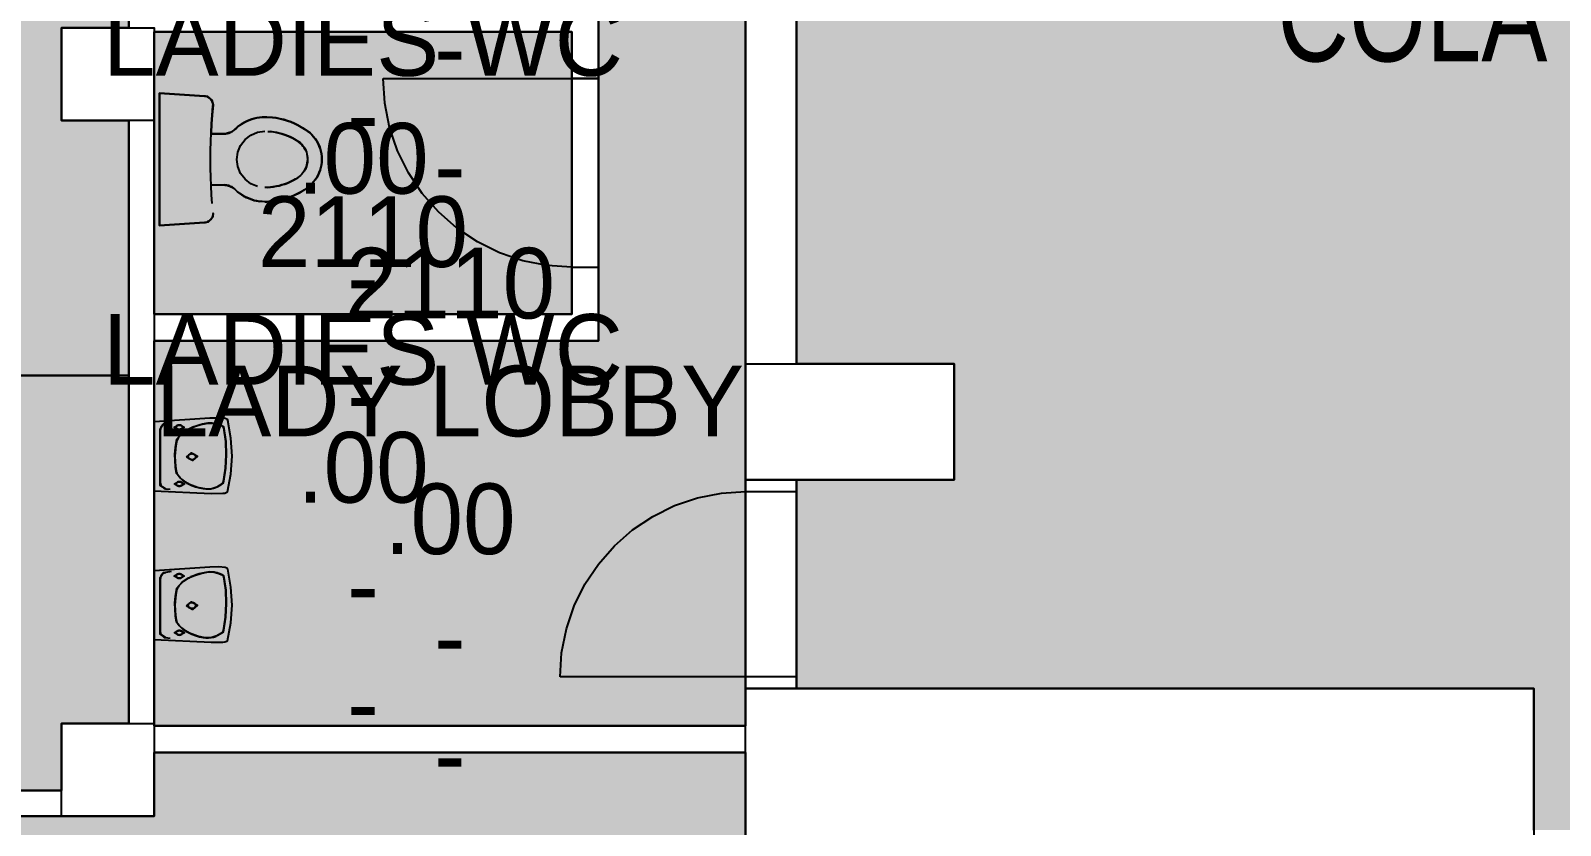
# Model space of a CAD drawing. Extents: x 301721 to 487446, y -38404 to 51035.
# Drawn here: x 316338 to 322935, y -6375 to -2947 of the extents above; entities that cross this region are included whole.
import ezdxf

# ---------------------------------------------------------------- set-up
doc = ezdxf.new("R2010")
doc.units = 0
doc.header["$MEASUREMENT"] = 0
for name, color, linetype in [('DR', 8, 'CONTINUOUS'), ('GROS$', 1, 'CONTINUOUS'), ('HL-TMP', 7, 'CONTINUOUS'), ('RM', 4, 'CONTINUOUS'), ('RM$', 5, 'CONTINUOUS'), ('RM$TXT', 5, 'CONTINUOUS'), ('SHOPFITTING', 4, 'CONTINUOUS'), ('TEXT', 7, 'CONTINUOUS'), ('WA_EXT', 7, 'CONTINUOUS')]:
    doc.layers.add(name, color=color, linetype=linetype)

msp = doc.modelspace()

# ---------------------------------------------------------------- hatches: boundary and pattern name
at = {"layer": 'HL-TMP', "linetype": 'Continuous', "true_color": 0xff6633}
h = msp.add_hatch(color=30, dxfattribs=at)
h.paths.add_polyline_path([(449876.4, 22165.1), (449971.4, 22165.1), (449971.4, 22565.1), (445871.4, 22565.1), (445871.4, 22165.1), (445471.4, 22165.1), (445471.4, 22565.1), (440371.4, 22565.1), (440371.4, 22165.1), (439971.4, 22165.1), (439971.4, 22565.1), (449876.4, 22565.1), (449876.4, 26555.1), (449451.4, 26555.1), (449451.4, 28345.1), (446676.5, 28345.1), (446676.5, 28165.1), (446276.5, 28165.1), (446276.5, 28345.1), (440571.4, 28345.1), (440571.4, 28242.4), (439876.4, 27038.6), (439434.7, 26783.7), (439134.7, 27303.3), (439436.4, 27477.5), (439937.3, 28345.1), (435201.4, 28345.1), (435201.4, 25034), (435201.4, 20175.1), (435181.4, 20175.1), (435181.4, 19275.1), (438216.4, 19275.1), (438216.4, 18175.1), (447126.4, 18175.1), (447126.4, 20175.1), (449876.4, 20175.1)], flags=0)
h.paths.add_polyline_path([(319421.4, 7215.1), (319421.4, 10115.1), (319421.4, 10395.1), (316871.4, 10395.1), (316871.4, 4615.1), (319421.4, 4615.1)], flags=0)
h.paths.add_polyline_path([(316761.4, -3334.9), (316471.4, -3334.9), (316471.4, -2934.9), (316761.4, -2934.9), (316761.4, 1165.1), (316471.4, 1165.1), (316471.4, 1565.1), (315371.4, 1565.1), (315371.4, 1165.1), (314971.4, 1165.1), (314971.4, 1565.1), (316761.4, 1565.1), (316761.4, 5665.1), (316471.4, 5665.1), (316471.4, 6065.1), (316761.4, 6065.1), (316761.4, 6965.1), (309371.4, 6965.1), (309371.4, -6224.9), (312921.4, -6224.9), (316471.4, -6224.9), (316471.4, -5934.9), (316761.4, -5934.9), (316761.4, -4434.9), (315371.4, -4434.9), (315371.4, -4834.9), (314971.4, -4834.9), (314971.4, -4434.9), (316761.4, -4434.9)], flags=0)
h.paths.add_polyline_path([(446272.4, 37002.2), (446272.4, 35920.1), (450031.3, 35920.1), (450031.3, 36956), (450041.3, 36956), (450041.3, 36997), (449971.4, 36997), (449971.4, 37001.9), (446772.8, 37001.9), (446428, 36801), (446330.3, 36968.7)], flags=0)
h.paths.add_polyline_path([(449876.4, 20085.1), (449102, 20085.1), (447216.4, 20085.1), (447216.4, 18085.1), (438126.4, 18085.1), (438126.4, 19185.1), (436810.4, 19185.1), (436010.4, 19185.1), (435181.4, 19185.1), (435181.4, 16565.1), (435371.4, 16565.1), (435371.4, 16585.1), (440971.4, 16585.1), (440971.4, 16565.1), (441371.4, 16565.1), (441371.4, 16585.1), (443971.4, 16585.1), (443971.4, 16565.1), (444371.4, 16565.1), (444371.4, 16585.1), (449876.4, 16585.1)], flags=0)
at = {"layer": 'HL-TMP', "linetype": 'Continuous', "true_color": 0xcccccc}
h = msp.add_hatch(color=254, dxfattribs=at)
h.paths.add_polyline_path([(341951.4, -11534.9), (342551.4, -11534.9), (342551.4, -10834.9), (341971.4, -10834.9), (341971.4, -10679.9), (338759.9, -10679.9), (338759.9, -8155.5), (338759.9, -6484.9), (328521.4, -6484.9), (328521.4, -5784.9), (331811.4, -5784.9), (331811.4, -4884.9), (331021.4, -4884.9), (331021.4, -4384.9), (331811.4, -4384.9), (331811.4, -2384.9), (331811.4, -1884.9), (331021.4, -1884.9), (331021.4, -1384.9), (331811.4, -1384.9), (331811.4, 4115.1), (331021.4, 4115.1), (331021.4, 4505.1), (328027.5, 4505.1), (320321.4, 4505.1), (320321.4, 4115.1), (319641.4, 4115.1), (319641.4, 1683.8), (319641.4, -1384.9), (320321.4, -1384.9), (320321.4, -1884.9), (319641.4, -1884.9), (319641.4, -4384.9), (320321.4, -4384.9), (320321.4, -4884.9), (319641.4, -4884.9), (319641.4, -5784.9), (322821.4, -5784.9), (322821.4, -6394.9), (324371.4, -6394.9), (324371.4, -8529.9), (324371.4, -13414.9), (326147.1, -13414.9), (327371.4, -13414.9), (327371.4, -16414.9), (329971.4, -16414.9), (330371.4, -16434.9), (330371.4, -12334.9), (329971.4, -12334.9), (329971.4, -11934.9), (330371.4, -11934.9), (330371.4, -16414.9), (332971.4, -16414.9), (333371.4, -16434.9), (333371.4, -16414.9), (335971.4, -16414.9), (336371.4, -16434.9), (336371.4, -16414.9), (338759.9, -16414.9), (338759.9, -14878.4), (338849.9, -14878.4), (338849.9, -16414.9), (338971.4, -16414.9), (339371.4, -16434.9), (339371.4, -16414.9), (341951.4, -16414.9)], flags=0)
h.paths.add_polyline_path([(364561.4, -2184.9), (362161.4, -2184.9), (362161.4, -4674.9), (364561.4, -4674.9), (364561.4, -4174.9)], flags=0)
h.paths.add_polyline_path([(364561.4, 505.1), (362161.4, 505.1), (362161.4, -2084.9), (364561.4, -2084.9)], flags=0)
h.paths.add_polyline_path([(370181.4, -2184.9), (367781.4, -2184.9), (367781.4, -4674.9), (370181.4, -4674.9)], flags=0)
h.paths.add_polyline_path([(370181.4, 505.1), (368471.4, 505.1), (367781.4, 505.1), (367781.4, -2084.9), (370181.4, -2084.9)], flags=0)
at = {"layer": 'HL-TMP', "linetype": 'Continuous'}
h = msp.add_hatch(color=7, dxfattribs=at)
h.paths.add_polyline_path([(319421.4, 295.4), (318406.1, 295.4), (318203.9, 295.4), (318203.9, 41.3), (318203.9, -1504.6), (319421.4, -1504.6)], flags=0)
h.paths.add_polyline_path([(318088.9, 295.4), (316871.4, 295.4), (316871.4, -1504.6), (318088.9, -1504.6)], flags=0)
h.paths.add_polyline_path([(319421.4, 4385.1), (316871.4, 4385.1), (316871.4, 410.4), (317886.6, 410.4), (318406.1, 410.4), (319421.4, 410.4), (319421.4, 1360.4), (318071.4, 1360.4), (318071.4, 3195.1), (318181.4, 3195.1), (318181.4, 1475.4), (319421.4, 1475.4), (319421.4, 1683.8)], flags=0)
h.paths.add_polyline_path([(318671.4, -3154.3), (318671.4, -2952.1), (316871.4, -2952.1), (316871.4, -4169.6), (318671.4, -4169.6)], flags=0)
h.paths.add_polyline_path([(318671.4, -1619.6), (316871.4, -1619.6), (316871.4, -2837.1), (318671.4, -2837.1)], flags=0)
h.paths.add_polyline_path([(319421.4, -4884.9), (319421.4, -1619.6), (318786.4, -1619.6), (318786.4, -2634.8), (318786.4, -3154.3), (318786.4, -4284.6), (316871.4, -4284.6), (316871.4, -5946.2), (319421.4, -5946.2)], flags=0)
at = {"layer": 'HL-TMP', "linetype": 'Continuous', "true_color": 0x99cea6}
h = msp.add_hatch(color=253, dxfattribs=at)
h.paths.add_polyline_path([(342551.4, -7834.9), (341971.4, -7834.9), (341971.4, -7434.9), (342551.4, -7434.9), (342551.4, -6884.9), (342701.4, -6884.9), (342701.4, -5384.9), (342551.4, -5384.9), (342551.4, -4834.9), (341971.4, -4834.9), (338869.9, -4834.9), (338869.9, -6484.9), (338849.9, -8155.5), (338849.9, -10589.9), (341971.4, -10589.9), (341971.4, -10434.9), (342551.4, -10434.9)], flags=0)
h.paths.add_polyline_path([(319421.4, -6959.9), (319421.4, -6061.2), (316871.4, -6061.2), (316871.4, -6334.9), (312921.4, -6334.9), (307892, -6334.9), (306371.4, -6334.9), (306371.4, -9024.9), (308971.4, -9024.9), (308971.4, -8934.9), (309371.4, -8934.9), (309371.4, -9024.9), (311971.4, -9024.9), (311971.4, -8934.9), (312371.4, -8934.9), (312371.4, -9024.9), (312643.8, -9024.9), (314971.4, -9024.9), (314971.4, -8934.9), (315371.4, -8934.9), (315371.4, -9024.9), (317971.4, -9024.9), (317971.4, -8934.9), (319421.4, -8934.9), (319421.4, -8509.9)], flags=0)

# ---------------------------------------------------------------- linework, layer by layer
at = {"layer": 'DR'}
for p, q in [((317858.4, -3154.3), (318671.4, -3154.3)), ((317865.3, -3260.5), (317858.4, -3154.3)), ((317886.1, -3364.8), (317865.3, -3260.5)), ((317920.3, -3465.5), (317886.1, -3364.8)), ((317967.3, -3560.8), (317920.3, -3465.5)), ((318026.4, -3649.3), (317967.3, -3560.8)), ((318096.5, -3729.2), (318026.4, -3649.3)), ((318176.5, -3799.3), (318096.5, -3729.2)), ((318264.9, -3858.4), (318176.5, -3799.3)), ((318360.3, -3905.5), (318264.9, -3858.4)), ((318461, -3939.6), (318360.3, -3905.5)), ((318565.3, -3960.4), (318461, -3939.6)), ((318671.4, -3967.3), (318565.3, -3960.4)), ((319214.3, -4962.1), (319317, -4941.7)), ((319317, -4941.7), (319421.4, -4934.9)), ((319021.4, -5042.1), (319115.2, -4995.8)), ((319115.2, -4995.8), (319214.3, -4962.1)), ((318934.4, -5100.2), (319021.4, -5042.1)), ((318855.7, -5169.2), (318934.4, -5100.2)), ((318786.7, -5247.9), (318855.7, -5169.2)), ((318728.6, -5334.9), (318786.7, -5247.9)), ((318682.3, -5428.7), (318728.6, -5334.9)), ((318648.6, -5527.8), (318682.3, -5428.7)), ((318628.2, -5630.5), (318648.6, -5527.8)), ((318621.4, -5734.9), (318628.2, -5630.5)), ((319421.4, -5734.9), (318621.4, -5734.9))]:
    msp.add_line(p, q, dxfattribs=at)
for points in [[(319641.4, -4934.9), (319641.4, -4884.9), (319421.4, -4884.9), (319421.4, -4934.9), (319641.4, -4934.9)], [(319641.4, -5784.9), (319641.4, -5734.9), (319421.4, -5734.9), (319421.4, -5784.9), (319641.4, -5784.9)]]:
    msp.add_lwpolyline(points, dxfattribs=at)
at = {"layer": 'GROS$', "linetype": 'Continuous', "flags": 128}
for points in [[(315371.4, 1565.1), (316471.4, 1565.1), (316471.4, 1165.1), (316761.4, 1165.1), (316761.4, -2934.9), (316471.4, -2934.9), (316471.4, -3334.9), (316761.4, -3334.9), (316761.4, -4434.9), (314971.4, -4434.9)], [(319421.4, -1619.6), (319421.4, -4884.9), (319641.4, -4884.9), (320321.4, -4884.9), (320321.4, -4384.9), (319641.4, -4384.9), (319641.4, -1884.9)], [(322821.4, -6394.9), (322821.4, -5784.9), (319641.4, -5784.9), (319641.4, -4884.9), (319421.4, -4884.9), (319421.4, -5946.2), (316871.4, -5946.2), (316871.4, -4284.6), (318786.4, -4284.6), (318786.4, -3154.3), (318671.4, -3154.3), (318671.4, -4169.6), (316871.4, -4169.6), (316871.4, -2952.1), (318671.4, -2952.1), (318671.4, -3154.3), (318786.4, -3154.3), (318786.4, -2634.8)], [(315371.4, -4434.9), (316761.4, -4434.9), (316761.4, -5934.9), (316471.4, -5934.9), (316471.4, -6224.9), (312921.4, -6224.9)], [(312921.4, -6334.9), (316871.4, -6334.9), (316871.4, -6061.2), (319421.4, -6061.2), (319421.4, -6959.9)]]:
    msp.add_lwpolyline(points, dxfattribs=at)
at = {"layer": 'RM', "linetype": 'Continuous', "flags": 128}
for points in [[(317116.2, -3392.7), (317118.5, -3349.9), (317121.2, -3311.8), (317124.5, -3273.7), (317124.6, -3268.4), (317124.1, -3263.1), (317122.8, -3257.9), (317120.9, -3253), (317118.3, -3248.3), (317115.1, -3244), (317111.4, -3240.2), (317107.2, -3236.9), (317102.6, -3234.2), (317097.7, -3232.1), (317092.5, -3230.8), (317087.2, -3230.1), (316893.7, -3217.7), (316893.7, -3787.7), (317087.3, -3775.4), (317092.5, -3774.7), (317097.7, -3773.3), (317102.6, -3771.2), (317107.2, -3768.5), (317111.4, -3765.2), (317115.1, -3761.4), (317125, -3748.2), (317124.6, -3737), (317122.9, -3753.4), (317103.6, -3773.2), (317087.3, -3775.4), (316893.7, -3787.7), (316893.7, -3217.7), (317099.4, -3230.8), (317120.2, -3247.1), (317125.1, -3267.1), (317121.2, -3311.8), (317118.5, -3349.9), (317116.4, -3388.1), (317116.2, -3392.7), (317178.5, -3392.7), (317187.2, -3390.1), (317175.8, -3392.7)], [(317565.5, -3590.8), (317571.9, -3581), (317577.6, -3570.7), (317582.5, -3560), (317586.5, -3548.9), (317589.6, -3537.6), (317591.9, -3526.1), (317593.3, -3514.4), (317593.7, -3502.7), (317593.3, -3491), (317591.9, -3479.3), (317589.6, -3467.8), (317586.5, -3456.5), (317582.5, -3445.4), (317577.6, -3434.7), (317571.9, -3424.5), (317565.5, -3414.7), (317558.3, -3405.4), (317550.4, -3396.7), (317541.8, -3388.6), (317532.7, -3381.3), (317519.2, -3371.8), (317505.2, -3363.1), (317490.8, -3355.1), (317476, -3347.9), (317460.9, -3341.5), (317445.4, -3335.9), (317429.6, -3331.1), (317413.6, -3327.2), (317397.4, -3324.2), (317381.1, -3322), (317356.1, -3320), (317336.7, -3320.6), (317325.1, -3321.7), (317313.7, -3323.5), (317302.4, -3326.1), (317291.3, -3329.3), (317280.4, -3333.3), (317269.8, -3337.9), (317259.5, -3343.2), (317249.6, -3349.2), (317240, -3355.7), (317230.9, -3362.9), (317208.9, -3382.6), (317206.5, -3383.5), (317218.5, -3374), (317239.6, -3355.1), (317269.5, -3337.3), (317302.2, -3325.3), (317330.9, -3320.8), (317356.1, -3320), (317389.3, -3322.6), (317421.7, -3328.7), (317453.3, -3338.3), (317483.6, -3351.1), (317512.5, -3367), (317542.9, -3388.4), (317566.2, -3414.1), (317583.3, -3445.1), (317592.8, -3479.2), (317594.2, -3514.5), (317587.4, -3549.2), (317572.7, -3581.4)], [(317172.2, -3392.5), (317177.2, -3392.1), (317192.4, -3389.6), (317201.5, -3384.9), (317185, -3392.1)], [(317524.3, -3465), (317520.9, -3458.1), (317517, -3451.4), (317512.5, -3445.1), (317507.5, -3439.1), (317502, -3433.6), (317493.5, -3426.4), (317479.2, -3417.5), (317468.3, -3411.4), (317457.1, -3405.8), (317445.7, -3400.8), (317434, -3396.4), (317422.1, -3392.5), (317410.1, -3389.2), (317397.9, -3386.5), (317379.4, -3383.4), (317373.2, -3382.9), (317398, -3385.9), (317434.2, -3395.8), (317468.6, -3410.9), (317500.3, -3430.6), (317520.1, -3454.1)], [(317523.8, -3544.4), (317517, -3554), (317520.9, -3547.4), (317524.3, -3540.4), (317527.2, -3533.2), (317529.4, -3525.7), (317530.9, -3518.1), (317532.9, -3502.7), (317531.9, -3495), (317532.7, -3514.5)], [(317116.2, -3612.7), (317116.4, -3617.3), (317116.2, -3612.7)], [(317201.5, -3620.5), (317196.8, -3618.4), (317182.4, -3613.2), (317172.2, -3612.9), (317190, -3614.6)], [(317214.5, -3628.3), (317210.3, -3625.4), (317197.2, -3617.5), (317187.2, -3615.3), (317204.4, -3620.3)], [(317480.7, -3587.9), (317445.9, -3605.1), (317410.2, -3616.8), (317373.2, -3623.1), (317360.7, -3623.4), (317373.2, -3622.5), (317385.6, -3621), (317397.9, -3618.9), (317410.1, -3616.2), (317422.1, -3612.9), (317434, -3609), (317445.7, -3604.6), (317457.1, -3599.6), (317468.3, -3594), (317490.3, -3581.7), (317496.1, -3576.8)], [(317541.8, -3616.8), (317532.7, -3624.2), (317537.9, -3620.5)], [(317302.2, -3680.1), (317269.5, -3668.2), (317239.6, -3650.3), (317230.9, -3642.5), (317240, -3649.7), (317249.6, -3656.2), (317259.5, -3662.2), (317269.8, -3667.5), (317280.4, -3672.1), (317291.3, -3676.1), (317302.4, -3679.4), (317319.3, -3683.2), (317325.1, -3683.7)], [(317348.2, -3685.2), (317356.1, -3685.5), (317364.7, -3684.8)], [(317413.6, -3678.2), (317429.6, -3674.3), (317445.4, -3669.6), (317460.9, -3664), (317476, -3657.6), (317498.3, -3646.7), (317505.2, -3642.4), (317483.6, -3654.3), (317453.3, -3667.2), (317421.7, -3676.7)], [(316897, -4885), (316896.4, -4664.6), (316911, -4643.1), (316920.5, -4641.8), (316907.3, -4648.5), (316900.2, -4658.9), (316896.4, -4672.4), (316897, -4885), (316897.1, -4896.9), (316899.4, -4908), (316914.3, -4922.2), (316919.3, -4922.8), (316897.1, -4908.8)], [(316984.2, -4666.8), (316981.6, -4667.4), (316978.9, -4667.5), (316976.2, -4667.4), (316973.6, -4666.8), (316971.2, -4665.9), (316957.3, -4657.9), (316971.2, -4649.8), (316973.6, -4649), (316976.2, -4648.4), (316978.9, -4648.2), (316981.6, -4648.4), (316984.2, -4649), (316986.6, -4649.8), (317000.6, -4657.9), (316986.6, -4665.9)], [(316967.3, -4856.9), (316963, -4829.5), (316960.7, -4800.7), (316960.4, -4774.3), (316962.7, -4745), (316969, -4709.9), (316991.7, -4684.1), (317019.6, -4665.9), (317044.6, -4654.9), (317071.9, -4646.2), (317103, -4639.9), (317129.9, -4640.9), (317145.9, -4645.6), (317146.5, -4645.8), (317147.1, -4645.9), (317147.7, -4646.1), (317148.3, -4646.3), (317148.9, -4646.5), (317149.5, -4646.7), (317150.1, -4646.9), (317150.7, -4647.1), (317151.2, -4647.3), (317151.8, -4647.5), (317152.4, -4647.7), (317153, -4647.9), (317153.6, -4648.2), (317154.1, -4648.4), (317154.7, -4648.6), (317155.3, -4648.8), (317155.9, -4649), (317156.4, -4649.3), (317170, -4654.7), (317179.4, -4718.8), (317181.9, -4776.8), (317178.6, -4834.8), (317168.3, -4899.4), (317141, -4916.2), (317114.8, -4924.2), (317088.7, -4924), (317057.3, -4917.4), (317022.6, -4904.6), (316996.5, -4888.7), (316983.3, -4875.9), (316978.4, -4870.5)], [(317009.9, -4786.5), (317031.2, -4768.3), (317057.2, -4783.2), (317035.9, -4801.4)], [(316984.7, -4911.2), (316982.1, -4911.8), (316979.4, -4912), (316976.7, -4911.8), (316974.2, -4911.2), (316971.8, -4910.3), (316957.8, -4902.3), (316971.8, -4894.3), (316974.2, -4893.4), (316976.7, -4892.8), (316979.4, -4892.6), (316982.1, -4892.8), (316984.7, -4893.4), (316987.1, -4894.3), (317001.1, -4902.3), (316987.1, -4910.3)], [(316920.5, -5283.6), (316907.3, -5290.3), (316900.2, -5300.7), (316896.4, -5314.2), (316897, -5526.8), (316897.1, -5538.7), (316899.4, -5549.8), (316914.3, -5564), (316919.3, -5564.6), (316897.1, -5550.6), (316897, -5526.8), (316896.4, -5306.4), (316911, -5284.9)], [(316976.2, -5309.2), (316973.6, -5308.6), (316971.2, -5307.7), (316957.3, -5299.7), (316971.2, -5291.6), (316973.6, -5290.8), (316976.2, -5290.2), (316978.9, -5290), (316981.6, -5290.2), (316984.2, -5290.8), (316986.6, -5291.6), (317000.6, -5299.7), (316986.6, -5307.7), (316984.2, -5308.6), (316981.6, -5309.2), (316978.9, -5309.3)], [(317179.4, -5360.6), (317181.9, -5418.6), (317178.6, -5476.6), (317168.3, -5541.2), (317141, -5558), (317114.8, -5566), (317088.7, -5565.8), (317057.3, -5559.2), (317022.6, -5546.4), (316996.5, -5530.5), (316983.3, -5517.7), (316978.4, -5512.3), (316967.3, -5498.7), (316963, -5471.3), (316960.7, -5442.5), (316960.4, -5416.1), (316962.7, -5386.8), (316969, -5351.7), (316991.7, -5325.9), (317019.6, -5307.7), (317044.6, -5296.7), (317071.9, -5288), (317103, -5281.7), (317129.9, -5282.7), (317145.9, -5287.4), (317146.5, -5287.6), (317147.1, -5287.7), (317147.7, -5287.9), (317148.3, -5288.1), (317148.9, -5288.3), (317149.5, -5288.5), (317150.1, -5288.7), (317150.7, -5288.9), (317151.2, -5289.1), (317151.8, -5289.3), (317152.4, -5289.5), (317153, -5289.7), (317153.6, -5290), (317154.1, -5290.2), (317154.7, -5290.4), (317155.3, -5290.6), (317155.9, -5290.8), (317156.4, -5291.1), (317170, -5296.5)], [(317009.9, -5428.3), (317031.2, -5410.1), (317057.2, -5425), (317035.9, -5443.2)], [(316979.4, -5553.8), (316976.7, -5553.6), (316974.2, -5553), (316971.8, -5552.1), (316957.8, -5544.1), (316971.8, -5536.1), (316974.2, -5535.2), (316976.7, -5534.6), (316979.4, -5534.5), (316982.1, -5534.6), (316984.7, -5535.2), (316987.1, -5536.1), (317001.1, -5544.1), (316987.1, -5552.1), (316984.7, -5553), (316982.1, -5553.6)]]:
    msp.add_lwpolyline(points, close=True, dxfattribs=at)
at = {"layer": 'RM$', "linetype": 'Continuous', "flags": 128}
for points in [[(328027.5, 4505.1), (320321.4, 4505.1), (320321.4, 4115.1), (319641.4, 4115.1), (319641.4, 1683.8), (319641.4, -1384.9), (320321.4, -1384.9), (320321.4, -1884.9), (319641.4, -1884.9), (319641.4, -4384.9), (320321.4, -4384.9), (320321.4, -4884.9), (319641.4, -4884.9), (319641.4, -5784.9), (322821.4, -5784.9), (322821.4, -6394.9)], [(314971.4, -4434.9), (316761.4, -4434.9), (316761.4, -3334.9), (316471.4, -3334.9), (316471.4, -2934.9), (316761.4, -2934.9), (316761.4, 1165.1), (316471.4, 1165.1), (316471.4, 1565.1), (315371.4, 1565.1)], [(312921.4, -6224.9), (316471.4, -6224.9), (316471.4, -5934.9), (316761.4, -5934.9), (316761.4, -4434.9), (315371.4, -4434.9)], [(315371.4, -9024.9), (317971.4, -9024.9), (317971.4, -8934.9), (319421.4, -8934.9), (319421.4, -8509.9), (319421.4, -6959.9), (319421.4, -6061.2), (316871.4, -6061.2), (316871.4, -6334.9), (312921.4, -6334.9)]]:
    msp.add_lwpolyline(points, dxfattribs=at)
for points in [[(319421.4, -4884.9), (319421.4, -1619.6), (318786.4, -1619.6), (318786.4, -2634.8), (318786.4, -3154.3), (318786.4, -4284.6), (316871.4, -4284.6), (316871.4, -5946.2), (319421.4, -5946.2)], [(318671.4, -3154.3), (318671.4, -2952.1), (316871.4, -2952.1), (316871.4, -4169.6), (318671.4, -4169.6)]]:
    msp.add_lwpolyline(points, close=True, dxfattribs=at)
at = {"layer": 'SHOPFITTING'}
for p, q in [((316893.7, -3217.7), (317087.2, -3230.1)), ((317116.2, -3392.7), (317167.1, -3392.7)), ((317116.2, -3612.7), (317167.1, -3612.7))]:
    msp.add_line(p, q, dxfattribs=at)
at = {"layer": 'SHOPFITTING', "linetype": 'Continuous'}
for p, q in [((317087.2, -3230.1), (317092.5, -3230.8)), ((317092.5, -3230.8), (317097.7, -3232.1)), ((317097.7, -3232.1), (317102.6, -3234.2)), ((317102.6, -3234.2), (317107.2, -3236.9)), ((317107.2, -3236.9), (317111.4, -3240.2)), ((317111.4, -3240.2), (317115.1, -3244)), ((317115.1, -3244), (317118.3, -3248.3)), ((317118.3, -3248.3), (317120.9, -3253)), ((317120.9, -3253), (317122.8, -3257.9)), ((317121.2, -3311.8), (317124.5, -3273.7)), ((317122.8, -3257.9), (317124.1, -3263.1)), ((317124.1, -3263.1), (317124.6, -3268.4)), ((317124.6, -3268.4), (317124.5, -3273.7)), ((317116.4, -3388.1), (317118.5, -3349.9)), ((317118.5, -3349.9), (317121.2, -3311.8)), ((317222.3, -3370.6), (317230.9, -3362.9)), ((317230.9, -3362.9), (317240, -3355.7)), ((317240, -3355.7), (317249.6, -3349.2)), ((317249.6, -3349.2), (317259.5, -3343.2)), ((317259.5, -3343.2), (317269.8, -3337.9)), ((317269.8, -3337.9), (317280.4, -3333.3)), ((317280.4, -3333.3), (317291.3, -3329.3)), ((317291.3, -3329.3), (317302.4, -3326.1)), ((317302.4, -3326.1), (317313.7, -3323.5)), ((317313.7, -3323.5), (317325.1, -3321.7)), ((317325.1, -3321.7), (317336.7, -3320.6)), ((317336.7, -3320.6), (317348.2, -3320.2)), ((317364.7, -3320.6), (317381.1, -3322)), ((317381.1, -3322), (317397.4, -3324.2)), ((317397.4, -3324.2), (317413.6, -3327.2)), ((317413.6, -3327.2), (317429.6, -3331.1)), ((317429.6, -3331.1), (317445.4, -3335.9)), ((317445.4, -3335.9), (317460.9, -3341.5)), ((317460.9, -3341.5), (317476, -3347.9)), ((317476, -3347.9), (317490.8, -3355.1)), ((317490.8, -3355.1), (317505.2, -3363.1)), ((317505.2, -3363.1), (317519.2, -3371.8)), ((317114, -3464.5), (317114.9, -3426.3)), ((317114.9, -3426.3), (317116.4, -3388.1)), ((317172.2, -3392.5), (317167.1, -3392.7)), ((317177.2, -3392.1), (317172.2, -3392.5)), ((317182.2, -3391.3), (317177.2, -3392.1)), ((317187.2, -3390.1), (317182.2, -3391.3)), ((317192.1, -3388.7), (317187.2, -3390.1)), ((317196.8, -3387), (317192.1, -3388.7)), ((317201.5, -3384.9), (317196.8, -3387)), ((317206, -3382.6), (317201.5, -3384.9)), ((317210.3, -3380), (317206, -3382.6)), ((317214.5, -3377.1), (317210.3, -3380)), ((317218.5, -3374), (317214.5, -3377.1)), ((317222.3, -3370.6), (317218.5, -3374)), ((317243.4, -3442.2), (317262.7, -3417.2)), ((317262.7, -3417.2), (317287.7, -3397.9)), ((317287.7, -3397.9), (317316.9, -3385.8)), ((317316.9, -3385.8), (317348.2, -3381.7)), ((317360.7, -3382), (317373.2, -3382.9)), ((317373.2, -3382.9), (317385.6, -3384.4)), ((317385.6, -3384.4), (317397.9, -3386.5)), ((317397.9, -3386.5), (317410.1, -3389.2)), ((317410.1, -3389.2), (317422.1, -3392.5)), ((317422.1, -3392.5), (317434, -3396.4)), ((317434, -3396.4), (317445.7, -3400.8)), ((317445.7, -3400.8), (317457.1, -3405.8)), ((317457.1, -3405.8), (317468.3, -3411.4)), ((317468.3, -3411.4), (317479.2, -3417.5)), ((317479.2, -3417.5), (317489.8, -3424.1)), ((317496.1, -3428.6), (317502, -3433.6)), ((317519.2, -3371.8), (317532.7, -3381.3)), ((317532.7, -3381.3), (317541.8, -3388.6)), ((317541.8, -3388.6), (317550.4, -3396.7)), ((317550.4, -3396.7), (317558.3, -3405.4)), ((317558.3, -3405.4), (317565.5, -3414.7)), ((317565.5, -3414.7), (317571.9, -3424.5)), ((317571.9, -3424.5), (317577.6, -3434.7)), ((317113.7, -3502.7), (317114, -3464.5)), ((317227.2, -3502.7), (317231.3, -3471.4)), ((317231.3, -3471.4), (317243.4, -3442.2)), ((317502, -3433.6), (317507.5, -3439.1)), ((317507.5, -3439.1), (317512.5, -3445.1)), ((317512.5, -3445.1), (317517, -3451.4)), ((317517, -3451.4), (317520.9, -3458.1)), ((317520.9, -3458.1), (317524.3, -3465)), ((317524.3, -3465), (317527.2, -3472.2)), ((317527.2, -3472.2), (317529.4, -3479.7)), ((317529.4, -3479.7), (317530.9, -3487.3)), ((317530.9, -3487.3), (317531.9, -3495)), ((317531.9, -3495), (317532.2, -3502.7)), ((317577.6, -3434.7), (317582.5, -3445.4)), ((317582.5, -3445.4), (317586.5, -3456.5)), ((317586.5, -3456.5), (317589.6, -3467.8)), ((317589.6, -3467.8), (317591.9, -3479.3)), ((317591.9, -3479.3), (317593.3, -3491)), ((317593.3, -3491), (317593.7, -3502.7)), ((317114, -3540.9), (317113.7, -3502.7)), ((317114.9, -3579.1), (317114, -3540.9)), ((317231.3, -3534), (317227.2, -3502.7)), ((317243.4, -3563.2), (317231.3, -3534)), ((317512.5, -3560.3), (317507.5, -3566.3)), ((317517, -3554), (317512.5, -3560.3)), ((317520.9, -3547.4), (317517, -3554)), ((317524.3, -3540.4), (317520.9, -3547.4)), ((317527.2, -3533.2), (317524.3, -3540.4)), ((317529.4, -3525.7), (317527.2, -3533.2)), ((317530.9, -3518.1), (317529.4, -3525.7)), ((317531.9, -3510.5), (317530.9, -3518.1)), ((317582.5, -3560), (317577.6, -3570.7)), ((317586.5, -3548.9), (317582.5, -3560)), ((317589.6, -3537.6), (317586.5, -3548.9)), ((317591.9, -3526.1), (317589.6, -3537.6)), ((317593.3, -3514.4), (317591.9, -3526.1)), ((317593.7, -3502.7), (317593.3, -3514.4)), ((317116.4, -3617.3), (317114.9, -3579.1)), ((317118.5, -3655.5), (317116.4, -3617.3)), ((317167.1, -3612.7), (317172.2, -3612.9)), ((317172.2, -3612.9), (317177.2, -3613.4)), ((317177.2, -3613.4), (317182.2, -3614.2)), ((317182.2, -3614.2), (317187.2, -3615.3)), ((317187.2, -3615.3), (317192.1, -3616.7)), ((317192.1, -3616.7), (317196.8, -3618.4)), ((317196.8, -3618.4), (317201.5, -3620.5)), ((317201.5, -3620.5), (317206, -3622.8)), ((317206, -3622.8), (317210.3, -3625.4)), ((317210.3, -3625.4), (317214.5, -3628.3)), ((317214.5, -3628.3), (317218.5, -3631.4)), ((317262.7, -3588.3), (317243.4, -3563.2)), ((317287.7, -3607.5), (317262.7, -3588.3)), ((317316.9, -3619.6), (317287.7, -3607.5)), ((317360.7, -3623.4), (317348.2, -3623.7)), ((317373.2, -3622.5), (317360.7, -3623.4)), ((317385.6, -3621), (317373.2, -3622.5)), ((317397.9, -3618.9), (317385.6, -3621)), ((317410.1, -3616.2), (317397.9, -3618.9)), ((317422.1, -3612.9), (317410.1, -3616.2)), ((317434, -3609), (317422.1, -3612.9)), ((317445.7, -3604.6), (317434, -3609)), ((317457.1, -3599.6), (317445.7, -3604.6)), ((317468.3, -3594), (317457.1, -3599.6)), ((317479.2, -3587.9), (317468.3, -3594)), ((317496.1, -3576.8), (317489.8, -3581.3)), ((317502, -3571.8), (317496.1, -3576.8)), ((317507.5, -3566.3), (317502, -3571.8)), ((317532.7, -3624.2), (317519.2, -3633.6)), ((317541.8, -3616.8), (317532.7, -3624.2)), ((317550.4, -3608.7), (317541.8, -3616.8)), ((317558.3, -3600), (317550.4, -3608.7)), ((317565.5, -3590.8), (317558.3, -3600)), ((317571.9, -3581), (317565.5, -3590.8)), ((317577.6, -3570.7), (317571.9, -3581)), ((317121.2, -3693.6), (317118.5, -3655.5)), ((317218.5, -3631.4), (317222.3, -3634.8)), ((317230.9, -3642.5), (317222.3, -3634.8)), ((317240, -3649.7), (317230.9, -3642.5)), ((317249.6, -3656.2), (317240, -3649.7)), ((317259.5, -3662.2), (317249.6, -3656.2)), ((317269.8, -3667.5), (317259.5, -3662.2)), ((317280.4, -3672.1), (317269.8, -3667.5)), ((317291.3, -3676.1), (317280.4, -3672.1)), ((317302.4, -3679.4), (317291.3, -3676.1)), ((317313.7, -3681.9), (317302.4, -3679.4)), ((317325.1, -3683.7), (317313.7, -3681.9)), ((317336.7, -3684.8), (317325.1, -3683.7)), ((317348.2, -3685.2), (317336.7, -3684.8)), ((317364.7, -3684.8), (317348.2, -3685.2)), ((317381.1, -3683.5), (317364.7, -3684.8)), ((317397.4, -3681.3), (317381.1, -3683.5)), ((317413.6, -3678.2), (317397.4, -3681.3)), ((317429.6, -3674.3), (317413.6, -3678.2)), ((317445.4, -3669.6), (317429.6, -3674.3)), ((317460.9, -3664), (317445.4, -3669.6)), ((317476, -3657.6), (317460.9, -3664)), ((317490.8, -3650.4), (317476, -3657.6)), ((317505.2, -3642.4), (317490.8, -3650.4)), ((317519.2, -3633.6), (317505.2, -3642.4)), ((317118.3, -3757.1), (317115.1, -3761.4)), ((317120.9, -3752.5), (317118.3, -3757.1)), ((317122.8, -3747.5), (317120.9, -3752.5)), ((317124.1, -3742.3), (317122.8, -3747.5)), ((317124.6, -3737), (317124.1, -3742.3)), ((317124.5, -3731.7), (317124.6, -3737)), ((317092.5, -3774.7), (317087.2, -3775.4)), ((317097.7, -3773.3), (317092.5, -3774.7)), ((317102.6, -3771.2), (317097.7, -3773.3)), ((317107.2, -3768.5), (317102.6, -3771.2)), ((317111.4, -3765.2), (317107.2, -3768.5)), ((317115.1, -3761.4), (317111.4, -3765.2))]:
    msp.add_line(p, q, dxfattribs=at)
at = {"layer": 'SHOPFITTING'}
for points in [[(317087.2, -3775.4), (316893.7, -3787.7), (316893.7, -3217.7)], [(316871.1, -4933.2), (316871.6, -4633.7), (317110.8, -4617.5), (317149.2, -4616.9), (317177.3, -4619), (317184.1, -4621.9), (317188, -4628.7)], [(316944.6, -4638.4), (316920.5, -4641.8), (316907.3, -4648.5), (316900.2, -4658.9), (316896.4, -4672.4), (316897, -4885), (316897.1, -4896.9), (316899.4, -4908), (316906.5, -4914.7), (316919.3, -4922.8), (316939.2, -4925.2)], [(316978.9, -4648.2), (316976.2, -4648.4), (316973.6, -4649), (316971.2, -4649.8), (316969.1, -4651), (316967.4, -4652.5), (316966.2, -4654.2), (316965.4, -4656), (316965.1, -4657.9), (316965.4, -4659.8), (316966.2, -4661.6), (316967.4, -4663.2), (316969.1, -4664.7), (316971.2, -4665.9), (316973.6, -4666.8), (316976.2, -4667.4), (316978.9, -4667.5), (316981.6, -4667.4), (316984.2, -4666.8), (316986.6, -4665.9), (316988.7, -4664.7), (316990.4, -4663.2), (316991.7, -4661.6), (316992.4, -4659.8), (316992.7, -4657.9), (316992.4, -4656), (316991.7, -4654.2), (316990.4, -4652.5), (316988.7, -4651), (316986.6, -4649.8), (316984.2, -4649), (316981.6, -4648.4), (316978.9, -4648.2)], [(317003.5, -4676.4), (316996.2, -4681.9), (316989.5, -4687.6), (316983.3, -4693.7), (316977.8, -4700)], [(317038.1, -4657.7), (317028.8, -4661.8), (317019.9, -4666.3), (317011.5, -4671.2), (317003.5, -4676.4)], [(317093.6, -4641.8), (317079.2, -4644.7), (317065.1, -4648.4), (317051.4, -4652.7), (317038.1, -4657.7)], [(317129.2, -4641.6), (317120.3, -4640.5), (317111.4, -4640.2), (317102.4, -4640.6), (317093.6, -4641.8)], [(317145.9, -4645.6), (317141.8, -4644.4), (317137.7, -4643.3), (317133.4, -4642.4), (317129.2, -4641.6)], [(317163.7, -4652.3), (317163.1, -4652.1), (317162.6, -4651.9), (317162, -4651.6), (317161.5, -4651.4), (317160.9, -4651.1), (317160.4, -4650.9), (317159.8, -4650.6), (317159.2, -4650.4), (317158.7, -4650.2), (317158.1, -4649.9), (317157.6, -4649.7), (317157, -4649.5), (317156.4, -4649.3), (317155.9, -4649), (317155.3, -4648.8), (317154.7, -4648.6), (317154.1, -4648.4), (317153.6, -4648.2), (317153, -4647.9), (317152.4, -4647.7), (317151.8, -4647.5), (317151.2, -4647.3), (317150.7, -4647.1), (317150.1, -4646.9), (317149.5, -4646.7), (317148.9, -4646.5), (317148.3, -4646.3), (317147.7, -4646.1), (317147.1, -4645.9), (317146.5, -4645.8), (317145.9, -4645.6)], [(317171, -4661.1), (317170.3, -4658.5), (317168.8, -4656.1), (317166.5, -4654), (317163.7, -4652.3)], [(317169.4, -4892.4), (317178.6, -4834.8), (317181.9, -4776.8), (317179.4, -4718.8), (317171, -4661.1)], [(317187.4, -4936.7), (317201.8, -4860), (317206.7, -4782.7), (317202.1, -4705.4), (317188, -4628.7)], [(316966.8, -4722.2), (316964, -4737.4), (316962.1, -4752.6), (316960.9, -4767.9), (316960.5, -4783.2)], [(316977.8, -4700), (316973.9, -4705.2), (316970.8, -4710.7), (316968.4, -4716.4), (316966.8, -4722.2)], [(316960.5, -4783.2), (316960.5, -4785.2), (316960.5, -4787.3), (316960.6, -4789.3), (316960.6, -4791.3), (316960.6, -4793.4), (316960.7, -4795.4), (316960.8, -4797.5), (316960.8, -4799.5), (316960.9, -4801.6), (316961, -4803.6), (316961.1, -4805.7), (316961.3, -4807.7), (316961.4, -4809.8), (316961.6, -4811.8), (316961.7, -4813.8), (316961.9, -4815.9), (316962.1, -4817.9), (316962.2, -4820), (316962.4, -4822), (316962.7, -4824.1), (316962.9, -4826.1), (316963.1, -4828.1), (316963.4, -4830.2), (316963.6, -4832.2), (316963.9, -4834.3), (316964.1, -4836.3), (316964.4, -4838.3), (316964.7, -4840.4), (316965, -4842.4), (316965.3, -4844.4), (316965.7, -4846.5)], [(317033.6, -4773), (317030.3, -4773.3), (317027.1, -4773.9), (317024.2, -4775), (317021.6, -4776.5), (317019.5, -4778.3), (317018, -4780.3), (317017, -4782.5), (317016.7, -4784.8), (317017, -4787.1), (317018, -4789.4), (317019.5, -4791.4), (317021.6, -4793.2), (317024.2, -4794.7), (317027.1, -4795.7), (317030.3, -4796.4), (317033.6, -4796.6), (317036.9, -4796.4), (317040, -4795.7), (317042.9, -4794.7), (317045.5, -4793.2), (317047.6, -4791.4), (317049.1, -4789.4), (317050.1, -4787.1), (317050.4, -4784.8), (317050.1, -4782.5), (317049.1, -4780.3), (317047.6, -4778.3), (317045.5, -4776.5), (317042.9, -4775), (317040, -4773.9), (317036.9, -4773.3), (317033.6, -4773)], [(316965.7, -4846.5), (316966.8, -4851.3), (316968.6, -4856), (316970.9, -4860.6), (316973.9, -4865)], [(316973.9, -4865), (316978.4, -4870.5), (316983.3, -4875.9), (316988.6, -4881.1), (316994.4, -4886)], [(317187.4, -4936.7), (317184, -4939.9), (317175, -4943.5), (317166.9, -4944.2), (317116.4, -4944.7), (316871.1, -4933.2)], [(316979.4, -4892.6), (316976.7, -4892.8), (316974.2, -4893.4), (316971.8, -4894.3), (316969.7, -4895.5), (316968, -4896.9), (316966.7, -4898.6), (316965.9, -4900.4), (316965.6, -4902.3), (316965.9, -4904.2), (316966.7, -4906), (316968, -4907.7), (316969.7, -4909.1), (316971.8, -4910.3), (316974.2, -4911.2), (316976.7, -4911.8), (316979.4, -4912), (316982.1, -4911.8), (316984.7, -4911.2), (316987.1, -4910.3), (316989.2, -4909.1), (316990.9, -4907.7), (316992.2, -4906), (316993, -4904.2), (316993.2, -4902.3), (316993, -4900.4), (316992.2, -4898.6), (316990.9, -4896.9), (316989.2, -4895.5), (316987.1, -4894.3), (316984.7, -4893.4), (316982.1, -4892.8), (316979.4, -4892.6)], [(316994.4, -4886), (317000, -4890.4), (317006, -4894.5), (317012.3, -4898.3), (317019, -4901.9)], [(317019, -4901.9), (317033.8, -4908.7), (317049.5, -4914.5), (317065.8, -4919.2), (317082.8, -4922.7)], [(317082.8, -4922.7), (317093.7, -4924), (317104.8, -4924.1), (317115.7, -4923), (317126.3, -4920.7)], [(317126.3, -4920.7), (317130.6, -4919.4), (317134.7, -4917.9), (317138.8, -4916.3), (317142.6, -4914.5)], [(317142.6, -4914.5), (317147.9, -4911.7), (317153, -4908.8), (317158, -4905.8), (317162.7, -4902.6)], [(317162.7, -4902.6), (317165.3, -4900.4), (317167.3, -4897.9), (317168.7, -4895.2), (317169.4, -4892.4)], [(316871.1, -5575), (316871.6, -5275.5), (317110.8, -5259.3), (317149.2, -5258.7), (317177.3, -5260.8), (317184.1, -5263.7), (317188, -5270.5)], [(317187.4, -5578.5), (317201.8, -5501.8), (317206.7, -5424.5), (317202.1, -5347.2), (317188, -5270.5)], [(316944.6, -5280.2), (316920.5, -5283.6), (316907.3, -5290.3), (316900.2, -5300.7), (316896.4, -5314.2), (316897, -5526.8), (316897.1, -5538.7), (316899.4, -5549.8), (316906.5, -5556.5), (316919.3, -5564.6), (316939.2, -5567)], [(316978.9, -5290), (316976.2, -5290.2), (316973.6, -5290.8), (316971.2, -5291.6), (316969.1, -5292.9), (316967.4, -5294.3), (316966.2, -5296), (316965.4, -5297.8), (316965.1, -5299.7), (316965.4, -5301.6), (316966.2, -5303.4), (316967.4, -5305), (316969.1, -5306.5), (316971.2, -5307.7), (316973.6, -5308.6), (316976.2, -5309.2), (316978.9, -5309.3), (316981.6, -5309.2), (316984.2, -5308.6), (316986.6, -5307.7), (316988.7, -5306.5), (316990.4, -5305), (316991.7, -5303.4), (316992.4, -5301.6), (316992.7, -5299.7), (316992.4, -5297.8), (316991.7, -5296), (316990.4, -5294.3), (316988.7, -5292.9), (316986.6, -5291.6), (316984.2, -5290.8), (316981.6, -5290.2), (316978.9, -5290)], [(316977.8, -5341.8), (316973.9, -5347), (316970.8, -5352.5), (316968.4, -5358.2), (316966.8, -5364)], [(317003.5, -5318.2), (316996.2, -5323.7), (316989.5, -5329.4), (316983.3, -5335.5), (316977.8, -5341.8)], [(317038.1, -5299.5), (317028.8, -5303.6), (317019.9, -5308.1), (317011.5, -5313), (317003.5, -5318.2)], [(317093.6, -5283.6), (317079.2, -5286.6), (317065.1, -5290.2), (317051.4, -5294.5), (317038.1, -5299.5)], [(317129.2, -5283.4), (317120.3, -5282.3), (317111.4, -5282), (317102.4, -5282.4), (317093.6, -5283.6)], [(317145.9, -5287.4), (317141.8, -5286.2), (317137.7, -5285.1), (317133.4, -5284.2), (317129.2, -5283.4)], [(317163.7, -5294.1), (317163.1, -5293.9), (317162.6, -5293.7), (317162, -5293.4), (317161.5, -5293.2), (317160.9, -5292.9), (317160.4, -5292.7), (317159.8, -5292.4), (317159.2, -5292.2), (317158.7, -5292), (317158.1, -5291.7), (317157.6, -5291.5), (317157, -5291.3), (317156.4, -5291.1), (317155.9, -5290.8), (317155.3, -5290.6), (317154.7, -5290.4), (317154.1, -5290.2), (317153.6, -5290), (317153, -5289.7), (317152.4, -5289.5), (317151.8, -5289.3), (317151.2, -5289.1), (317150.7, -5288.9), (317150.1, -5288.7), (317149.5, -5288.5), (317148.9, -5288.3), (317148.3, -5288.1), (317147.7, -5287.9), (317147.1, -5287.7), (317146.5, -5287.6), (317145.9, -5287.4)], [(317171, -5302.9), (317170.3, -5300.3), (317168.8, -5297.9), (317166.5, -5295.8), (317163.7, -5294.1)], [(317169.4, -5534.2), (317178.6, -5476.6), (317181.9, -5418.6), (317179.4, -5360.6), (317171, -5302.9)], [(316966.8, -5364), (316964, -5379.2), (316962.1, -5394.4), (316960.9, -5409.7), (316960.5, -5425)], [(316960.5, -5425), (316960.5, -5427), (316960.5, -5429.1), (316960.6, -5431.1), (316960.6, -5433.1), (316960.6, -5435.2), (316960.7, -5437.2), (316960.8, -5439.3), (316960.8, -5441.3), (316960.9, -5443.4), (316961, -5445.4), (316961.1, -5447.5), (316961.3, -5449.5), (316961.4, -5451.6), (316961.6, -5453.6), (316961.7, -5455.6), (316961.9, -5457.7), (316962.1, -5459.7), (316962.2, -5461.8), (316962.4, -5463.8), (316962.7, -5465.9), (316962.9, -5467.9), (316963.1, -5469.9), (316963.4, -5472), (316963.6, -5474), (316963.9, -5476.1), (316964.1, -5478.1), (316964.4, -5480.1), (316964.7, -5482.2), (316965, -5484.2), (316965.3, -5486.2), (316965.7, -5488.3)], [(317033.6, -5414.8), (317030.3, -5415.1), (317027.1, -5415.7), (317024.2, -5416.8), (317021.6, -5418.3), (317019.5, -5420.1), (317018, -5422.1), (317017, -5424.3), (317016.7, -5426.6), (317017, -5428.9), (317018, -5431.2), (317019.5, -5433.2), (317021.6, -5435), (317024.2, -5436.5), (317027.1, -5437.5), (317030.3, -5438.2), (317033.6, -5438.4), (317036.9, -5438.2), (317040, -5437.5), (317042.9, -5436.5), (317045.5, -5435), (317047.6, -5433.2), (317049.1, -5431.2), (317050.1, -5428.9), (317050.4, -5426.6), (317050.1, -5424.3), (317049.1, -5422.1), (317047.6, -5420.1), (317045.5, -5418.3), (317042.9, -5416.8), (317040, -5415.7), (317036.9, -5415.1), (317033.6, -5414.8)], [(316979.4, -5534.5), (316976.7, -5534.6), (316974.2, -5535.2), (316971.8, -5536.1), (316969.7, -5537.3), (316968, -5538.7), (316966.7, -5540.4), (316965.9, -5542.2), (316965.6, -5544.1), (316965.9, -5546), (316966.7, -5547.8), (316968, -5549.5), (316969.7, -5550.9), (316971.8, -5552.1), (316974.2, -5553), (316976.7, -5553.6), (316979.4, -5553.8), (316982.1, -5553.6), (316984.7, -5553), (316987.1, -5552.1), (316989.2, -5550.9), (316990.9, -5549.5), (316992.2, -5547.8), (316993, -5546), (316993.2, -5544.1), (316993, -5542.2), (316992.2, -5540.4), (316990.9, -5538.7), (316989.2, -5537.3), (316987.1, -5536.1), (316984.7, -5535.2), (316982.1, -5534.6), (316979.4, -5534.5)], [(316965.7, -5488.3), (316966.8, -5493.1), (316968.6, -5497.8), (316970.9, -5502.4), (316973.9, -5506.8)], [(316973.9, -5506.8), (316978.4, -5512.3), (316983.3, -5517.7), (316988.6, -5522.9), (316994.4, -5527.8)], [(316994.4, -5527.8), (317000, -5532.2), (317006, -5536.3), (317012.3, -5540.1), (317019, -5543.7)], [(317162.7, -5544.4), (317165.3, -5542.2), (317167.3, -5539.7), (317168.7, -5537), (317169.4, -5534.2)], [(317187.4, -5578.5), (317184, -5581.7), (317175, -5585.3), (317166.9, -5586), (317116.4, -5586.5), (316871.1, -5575)], [(317019, -5543.7), (317033.8, -5550.5), (317049.5, -5556.3), (317065.8, -5561), (317082.8, -5564.5)], [(317082.8, -5564.5), (317093.7, -5565.8), (317104.8, -5565.9), (317115.7, -5564.8), (317126.3, -5562.5)], [(317126.3, -5562.5), (317130.6, -5561.2), (317134.7, -5559.7), (317138.8, -5558.1), (317142.6, -5556.3)], [(317142.6, -5556.3), (317147.9, -5553.5), (317153, -5550.6), (317158, -5547.6), (317162.7, -5544.4)]]:
    msp.add_lwpolyline(points, dxfattribs=at)
at = {"layer": 'WA_EXT'}
for p, q in [((319421.4, -1884.9), (319421.4, -4384.9)), ((319641.4, -1884.9), (319641.4, -4384.9)), ((318786.4, -3154.3), (318786.4, -2634.8)), ((318671.4, -2952.1), (316871.4, -2952.1)), ((318671.4, -3154.3), (318671.4, -2952.1)), ((318671.4, -3154.3), (318786.4, -3154.3)), ((316761.4, -3334.9), (316761.4, -3521.9)), ((316871.4, -3334.9), (316871.4, -3521.9)), ((316761.4, -3521.9), (316761.4, -5934.9)), ((316871.4, -3521.9), (316871.4, -5934.9)), ((318671.4, -4169.6), (318671.4, -3967.3)), ((318671.4, -3967.3), (318786.4, -3967.3)), ((318786.4, -4284.6), (318786.4, -3967.3)), ((318671.4, -4169.6), (316871.4, -4169.6)), ((318786.4, -4284.6), (316871.4, -4284.6)), ((319421.4, -4384.9), (319641.4, -4384.9)), ((319421.4, -4884.9), (319641.4, -4884.9)), ((319421.4, -4884.9), (319641.4, -4884.9)), ((319421.4, -5784.9), (319641.4, -5784.9)), ((319641.4, -5784.9), (319421.4, -5784.9)), ((319421.4, -5934.9), (319421.4, -5819.9)), ((316871.4, -5946.2), (319421.4, -5946.2)), ((316871.4, -6061.2), (319421.4, -6061.2)), ((316471.4, -6224.9), (314471.4, -6224.9)), ((316471.4, -6334.9), (314471.4, -6334.9))]:
    msp.add_line(p, q, dxfattribs=at)
for points in [[(316871.4, -3334.9), (316471.4, -3334.9), (316471.4, -2934.9), (316871.4, -2934.9), (316871.4, -3334.9)], [(319421.4, -4884.9), (319421.4, -4384.9), (320321.4, -4384.9), (320321.4, -4884.9), (319421.4, -4884.9)], [(319421.4, -5784.9), (322821.4, -5784.9), (322821.4, -6484.9), (319421.4, -6484.9), (319421.4, -5784.9)], [(316871.4, -6334.9), (316471.4, -6334.9), (316471.4, -5934.9), (316871.4, -5934.9), (316871.4, -6334.9)]]:
    msp.add_lwpolyline(points, dxfattribs=at)

# ---------------------------------------------------------------- texts
at = {"layer": 'RM$TXT', "linetype": 'Continuous', "char_height": 304.8, "attachment_point": 8}
for s, insert in [('2.19^M^JB3WC02B^M^J-^M^J-^M^J-^M^J2110^M^JLADIES WC^M^J.00^M^J-^M^J-^M^J', (317771.4, -4666.7)), ('2.19^M^JB3WC02A^M^J-^M^J-^M^J-^M^J2110^M^JLADIES WC^M^J.00^M^J-^M^J-^M^J', (317771.4, -5999.2)), ('5.93^M^JB3WC02^M^J-^M^J-^M^J-^M^J2110^M^JLADY LOBBY^M^J.00^M^J-^M^J-^M^J', (318146.4, -6221.3))]:
    msp.add_mtext(s, dxfattribs=dict(at, insert=insert))
at = {"layer": 'TEXT', "width": 0.8}
msp.add_text('COLATER', height=400, dxfattribs=at).set_placement((321714.4, -3080.1))

doc.saveas('drawing.dxf')
